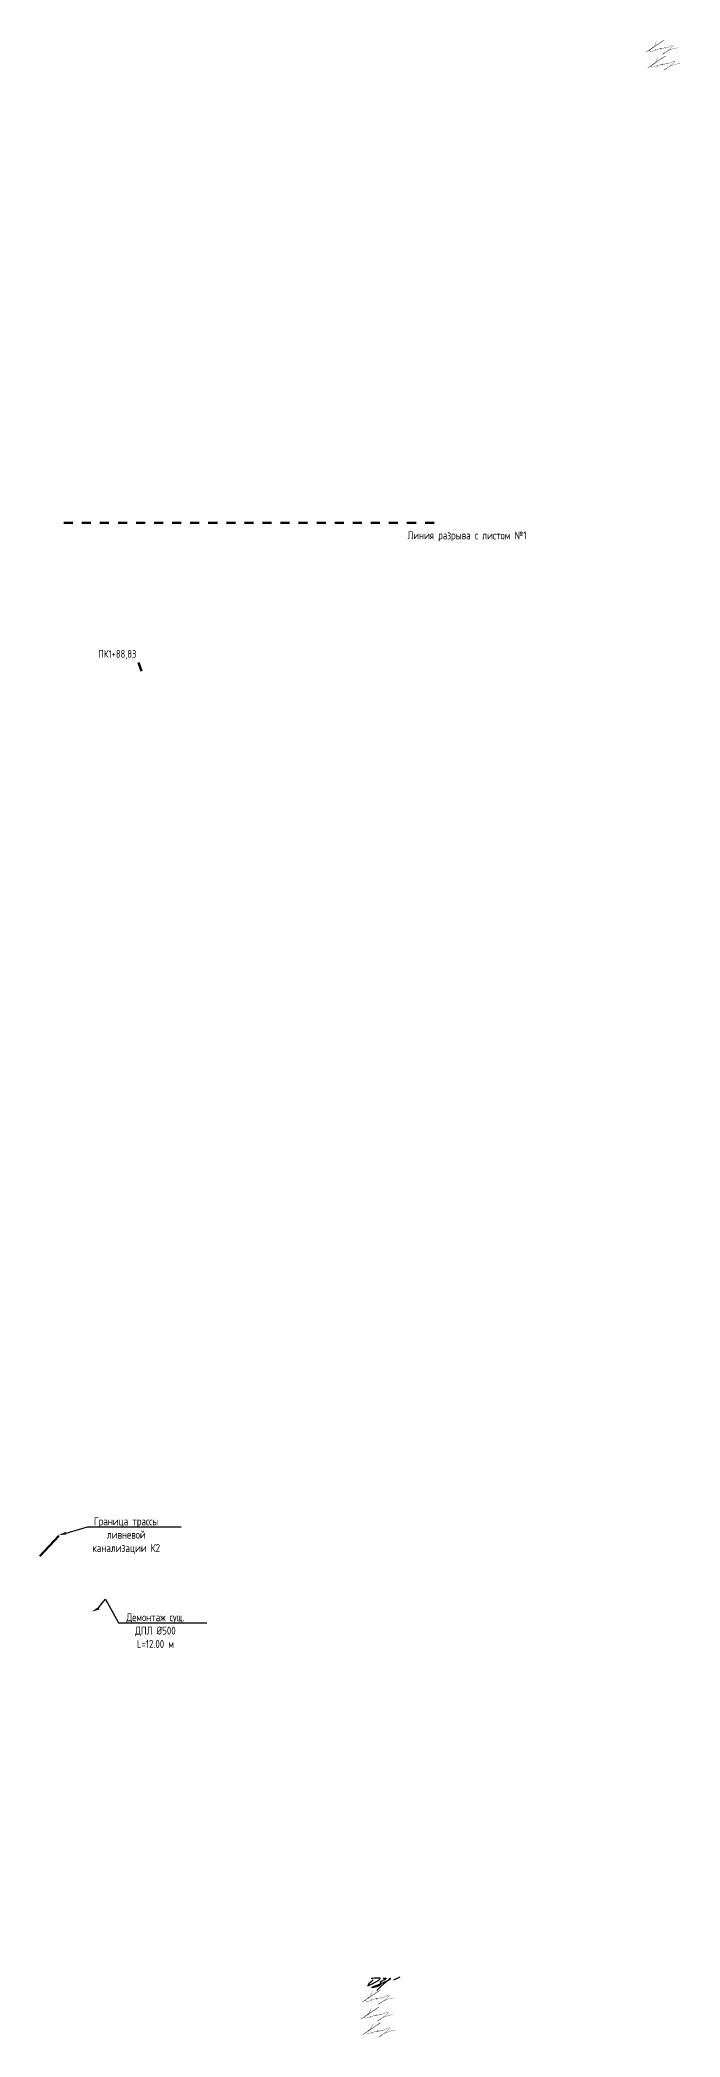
# Model space of a CAD drawing. Header units: millimetres. Extents: x 23457745 to 25202521, y 22218467 to 22861220.
# Drawn here: x 23871024 to 23971061, y 22226291 to 22538302 of the extents above; entities that cross this region are included whole.
import ezdxf
from ezdxf import colors
from ezdxf.entities.mleader import LeaderData, LeaderLine
from ezdxf.math import Vec2, Vec3

# ---------------------------------------------------------------- set-up
doc = ezdxf.new("R2010")
doc.units = ezdxf.units.MM
doc.linetypes.add('Штриховая', pattern=[2822.222232818605, 1411.1111164093, -1411.111116409305])
doc.layers.add('Выноски', color=7, linetype='Continuous')
doc.layers.add('Пикеты', color=1, linetype='Continuous', lineweight=60)
doc.layers.add('подпись', color=7, linetype='Continuous', lineweight=25)
doc.styles.add('GOST 2.304', font='GOST_type.ttf')

# ---------------------------------------------------------------- blocks, each defined once
blk = doc.blocks.new('Косов')
at = {"layer": 'подпись', "color": 5, "lineweight": 30, "const_width": 0.07513148009015776}
blk.add_lwpolyline([(0, 0), (-0.07328898886044044, -0.1937150149605031), (-0.1397563794203052, -0.3641328199355485), (-0.2004995418305953, -0.5143439100787646), (-0.2566158462445856, -0.6474387805438937), (-0.3092026628130498, -0.7665079264847918), (-0.3593573616903996, -0.8746418430550875), (-0.4081773130269539, -0.9749310254086367), (-0.4567598869757603, -1.070465968698954), (-0.506434094245833, -1.16395799083557), (-0.5594555077707355, -1.256601700749684), (-0.6183113410436363, -1.349212530128284), (-0.6854888075556573, -1.442605910658244), (-0.7634751207976933, -1.537597274026666), (-0.8547574942615483, -1.63500205192031), (-0.961823141439254, -1.735635676026163), (-1.087159275821705, -1.840313578031214), (-1.232196190668674, -1.949572188416596), (-1.394136498312946, -2.06283193284105), (-1.569125890850955, -2.179234235757235), (-1.753310060384592, -2.297920521618266), (-1.942834699013019, -2.418032214876803), (-2.133845498833807, -2.538710739985959), (-2.322488151948392, -2.659097521398508), (-2.504908350455707, -2.778333983567336), (-2.674847880744665, -2.893545159917949), (-2.816432906361342, -2.993790519765867), (-2.91138568514566, -3.066113141399114), (-2.941428474932991, -3.097556103105944), (-2.888283533561207, -3.075162483174381), (-2.733673118867273, -2.98597535989245), (-2.459319488689516, -2.817037811548403), (-2.046944900863537, -2.555392916430264), (-1.490260853404379, -2.19603471256903), (-0.8309358050285027, -1.765761076967124), (-0.1226274546318109, -1.29932084636971), (0.5810064988913837, -0.8314628575220695), (1.226308356647905, -0.3969359471695952), (1.75962041974276, -0.03048895205745339), (2.127284989280724, 0.2331292910689626), (2.275644366369534, 0.3591699454646005), (2.169348876885579, 0.3239603392578374), (1.846280945803073, 0.14813246007202), (1.362631022866253, -0.1366055395955073), (0.7745895578216277, -0.4985455072475133), (0.1383470004134324, -0.9059792903869948), (-0.4899061996122782, -1.327198736516607), (-1.053979592510814, -1.730495693139119), (-1.497682728534755, -2.084162007757413), (-1.778595489148529, -2.363301329384626), (-1.909379080644158, -2.570264513074903), (-1.916465040521189, -2.714214215392758), (-1.826284906282808, -2.804313092902703), (-1.665270215426744, -2.849723802169251), (-1.459852505455046, -2.859608999757029), (-1.236463313868398, -2.843131342230322), (-1.021534178167485, -2.80945348615387), (-0.8365743664082856, -2.76655938966951), (-0.683404068875916, -2.71771821722939), (-0.5589212064107869, -2.665020434862754), (-0.4600236998535365, -2.610556508599416), (-0.3836094700441208, -2.556416904468506), (-0.3265764378231779, -2.504692088499723), (-0.2858225240324828, -2.457472526722427), (-0.2582456495113092, -2.416848685166201), (-0.2409497057733461, -2.384538506196805), (-0.2318624670194822, -2.360769837525936), (-0.2291176781220656, -2.345398003201581), (-0.2308490839552633, -2.338278327271723), (-0.2351904293911957, -2.339266133784463), (-0.2402754593051668, -2.348216746787671), (-0.2442379185692971, -2.364985490329559), (-0.2452115520557072, -2.389427688457886), (-0.2418676145284735, -2.420898252668849), (-0.2350274003013055, -2.456750444249906), (-0.2260497135798687, -2.493837111936728), (-0.2162933585684641, -2.529011104464871), (-0.2071171394713929, -2.559125270569893), (-0.1998798604931835, -2.581032458987465), (-0.1959403258383645, -2.59158551845303), (-0.1966573397105549, -2.587637297702145), (-0.2029241089587686, -2.567317067644581), (-0.2137714510074602, -2.533859787885831), (-0.2277645859251152, -2.491776840205716), (-0.2434687337783998, -2.445579606383944), (-0.2594491146376185, -2.399779468200109), (-0.2742709485696651, -2.35888780743403), (-0.2864994556423426, -2.327416005865416), (-0.2946998559259555, -2.309875445273974), (-0.2969990816911832, -2.309120716355551), (-0.2897709140379447, -2.321379245470894), (-0.2689508462667618, -2.341221667896889), (-0.230474371680657, -2.363218618910537), (-0.170276983580834, -2.381940733788497), (-0.08429417527122496, -2.391958647807883), (0.03153855994764854, -2.387842996245467), (0.1812857287720817, -2.364164414378251), (0.3660650047072522, -2.317628573146862), (0.5752067284893201, -2.253481286147348), (0.7950944076617361, -2.179103402639726), (1.012111549766132, -2.101875771883556), (1.21264166234937, -2.029179243138856), (1.383068252950125, -1.968394665665528), (1.509774829115486, -1.926902888723248), (1.579144898385721, -1.912084761572032), (1.583010662750439, -1.928610911074429), (1.534999101974563, -1.970311074503684), (1.454185890268946, -2.028304766736028), (1.359646701844667, -2.093711502647466), (1.270457210912127, -2.157650797114229), (1.205693091681951, -2.211242165012209), (1.184430018363628, -2.24560512121775), (1.225743665168466, -2.251859180606857), (1.342211195730442, -2.224131152077007), (1.520415731369667, -2.168577020612133), (1.740441882831419, -2.094360065217074), (1.982374260862116, -2.010643564897123), (2.226297476203854, -1.926590798657458), (2.452296139603732, -1.851365045503144), (2.640454861804301, -1.794129584439474), (2.770858253551296, -1.764047694471515), (2.830399574328794, -1.767019887128185), (2.833206678580609, -1.795895604034172), (2.800216069490489, -1.840261519337673), (2.752364250240362, -1.889704307187117), (2.71058772401534, -1.933810641730702), (2.695822993998718, -1.962167197116855), (2.729006563373787, -1.964360647494004), (2.831074935323613, -1.929977667010348), (3.015668041441813, -1.852548153736848), (3.267239526957837, -1.74137490143471), (3.562946465513505, -1.609703927787791), (3.879945930748363, -1.470781250479604), (4.195394996301729, -1.337852887194117), (4.486450735814742, -1.224164855614958), (4.730270222926492, -1.142963173425983), (4.904010531278118, -1.107493858310818), (4.990464882817378, -1.127502892461166), (4.994971092719879, -1.198736116099781), (4.928503124469444, -1.313439333957149), (4.802034941550573, -1.463858350763871), (4.62654050744527, -1.642238971250549), (4.412993785638037, -1.840827000147783), (4.172368739612693, -2.051868242186174), (3.915639332853516, -2.267608502096323), (3.65274303159913, -2.481060775397168), (3.38947131310988, -2.688306820762477), (3.130579157403645, -2.886195587654242), (2.880821544496484, -3.071576025534455), (2.644953454405822, -3.241297083865334), (2.4277298671484, -3.392207712108757), (2.233905762739596, -3.521156859727057), (2.06823612119706, -3.624993476182112), (1.935649452800817, -3.700824862479521), (1.841768388879245, -3.746791725798175), (1.792389091022187, -3.761293124860572), (1.79330772082335, -3.742728118389095), (1.850320439871666, -3.68949576510613), (1.969223409760616, -3.599995123734175), (2.155812792080724, -3.472625252995613), (2.415884748423196, -3.305785211612829), (2.752626198529015, -3.100845159682081), (3.158787094745776, -2.871059662794551), (3.624508147569486, -2.632654387915295), (4.139930067496607, -2.401855002009484), (4.695193565022691, -2.194887172042286), (5.280439350646247, -2.02797656497853), (5.885808134861236, -1.917348847783387), (6.50144062816571, -1.879229687421912)], dxfattribs=at)
blk = doc.blocks.new('Драничников')
at = {"layer": 'подпись', "color": 5, "lineweight": 30}
for points in [[(1.856487378461338, 1.954604087917232), (0.9443946431343875, 1.144106291818275), (0.3477724536323876, 0.5765809232253787), (0.01854924306553585, 0.216034698386693), (-0.09134655545642545, 0.0264743335503681), (-0.02998650882352649, -0.02809345503533223), (0.1545578160740888, 0.01633804887757151), (0.4142148523466176, 0.1237755615372862), (0.700913033103916, 0.2582257991919619), (0.974858494128398, 0.389834351016475), (1.22936818189396, 0.513302297891812), (1.466036745546944, 0.6294695936257995), (1.686458834233576, 0.7391761920262638), (1.892229097100312, 0.8432620469010885), (2.084942183293379, 0.9425671120578727), (2.266192741959344, 1.037931341304443), (2.437575422244208, 1.130194688448626), (2.600457517376867, 1.220055009849432), (2.755296896913933, 1.307641772071349), (2.902324074494459, 1.392942344229994), (3.041769563757157, 1.475944095441037), (3.173863878341308, 1.556634394820094), (3.298837531886079, 1.635000611482894), (3.416921038029955, 1.711030114545053), (3.528344910412102, 1.784710273122357), (3.633220458700748, 1.85597556450233), (3.731182176680591, 1.924548898659907), (3.821745354165728, 1.990100293742103), (3.904425280969804, 2.052299767895875), (3.978737246906803, 2.110817339268351), (4.044196541790825, 2.165323026006149), (4.100318455435854, 2.21548684625634), (4.146618277655421, 2.260978818165938), (4.182906808328426, 2.30161237304759), (4.210176887591729, 2.337774594877317), (4.229716865646424, 2.36999598079683), (4.242815092694059, 2.398807027947953), (4.250759918935955, 2.424738233472397), (4.254839694573775, 2.448320094511985), (4.256342769808839, 2.470083108208257), (4.256557494842355, 2.490557771703209), (4.256446974604387, 2.510157746458503), (4.255673332939637, 2.52882935121562), (4.253573448419957, 2.546402069036333), (4.249484199618905, 2.562705382982074), (4.242742465109131, 2.577568776114504), (4.232685123463284, 2.590821731495225), (4.218649053254353, 2.602293732185672), (4.199971133054987, 2.611814261247559), (4.175789305009857, 2.619285429327306), (4.144445765551154, 2.624899857410867), (4.104083774682408, 2.628922794069183), (4.052846592407832, 2.631619487873138), (3.988877478731069, 2.633255187393559), (3.910319693655879, 2.634095141201385), (3.815316497186359, 2.634404597867331), (3.702011149326154, 2.634448805962506), (3.566908052837789, 2.634126718412176), (3.399956181517496, 2.631872105559751), (3.189465651920159, 2.625752442103021), (2.923746580600778, 2.613835202739949), (2.591109084114009, 2.59418786216844), (2.17986327901508, 2.564877895086454), (1.678319281858307, 2.523972776191727), (1.07478720919903, 2.469539980182219)], [(5.304213564505403, 2.566545171817666), (5.525989789249252, 2.566507279164739), (5.707012465710477, 2.566242030593799), (5.851999229185139, 2.565522070187114), (5.965667714969754, 2.56412004202673), (6.052735558360496, 2.561808590194858), (6.117920394653879, 2.558360358773427), (6.165939859146079, 2.553547991844653), (6.201511587133609, 2.547144133490519), (6.228727985138221, 2.53896879360957), (6.24918054458567, 2.529031445364922), (6.26383552812672, 2.517388927735908), (6.273659198412361, 2.504098079702317), (6.279617818093811, 2.489215740243424), (6.282677649822176, 2.472798748338732), (6.283804956248332, 2.454903942967746), (6.283966000023725, 2.435588163109799), (6.283261828222408, 2.414671418663431), (6.278332625613416, 2.391026403202318), (6.26495336138953, 2.363288981219), (6.238899004743075, 2.33009501720619), (6.195944524866036, 2.290080375656601), (6.13186489095142, 2.241880921062716), (6.042435072191438, 2.184132517917192), (5.923430037778417, 2.11547103071274), (5.772778322682825, 2.035290177001627), (5.597022724986346, 1.946015086574505), (5.40485960854835, 1.85082874228226), (5.204985337228436, 1.752914126975099), (5.006096274885749, 1.655454223503966), (4.81688878538057, 1.561632014718953), (4.646059232571361, 1.474630483471003), (4.50230398031897, 1.397632612610266), (4.392159511261866, 1.333022481553826), (4.313522783159442, 1.279988555983721), (4.262130872551779, 1.236920398147845), (4.233720855978277, 1.202207570294661), (4.224029809977878, 1.17423963467246), (4.228794811090438, 1.151406153529251), (4.243752935855241, 1.132096689113666), (4.2646412608118, 1.1147008036736), (4.287841037600515, 1.097772260953604), (4.312310218264088, 1.080521630683165), (4.337650929946108, 1.062323684088312), (4.363465299790619, 1.042553192394621), (4.389355454940983, 1.020584926828008), (4.414923522540903, 0.9957936586141045), (4.439771629734309, 0.9675541589788281), (4.463501903664564, 0.9352411991479244), (4.485609108958897, 0.8983937518434573), (4.50515856017671, 0.8572075957724223), (4.5211082093615, 0.81204271113819), (4.532416008555742, 0.7632590781441877), (4.538039909802592, 0.7112166769936721), (4.536937865144864, 0.6562754878900705), (4.528067826625829, 0.5987954910364692), (4.510387746288529, 0.5391366666364092), (4.482947150086829, 0.4776558371721649), (4.445161859621066, 0.4146971942416258), (4.396539270402286, 0.3506017717214718), (4.336586777941534, 0.2857106034887238), (4.264811777750197, 0.2203647234203459), (4.180721665339775, 0.1549051653927904), (4.083823836221086, 0.08967296328324892), (3.973625685905517, 0.02500915096851486), (3.850127214393183, -0.03873892223265329), (3.715298839638763, -0.1011986452323299), (3.571603584086688, -0.1619910915006813), (3.42150447018048, -0.220737334508101), (3.267464520363887, -0.2770584477246416), (3.111946757081114, -0.3305755046202989), (2.957414202775794, -0.3809095786655234), (2.806329879892132, -0.4276817433304245), (2.660825250159974, -0.470582541948886), (2.521705532455371, -0.509580397310117), (2.389444384940703, -0.5447132020672143), (2.264515465778231, -0.5760188488730478), (2.14739243312988, -0.6035352303804871), (2.038548945158595, -0.6273002392427998), (1.938458660025958, -0.6473517681127419), (1.847595235894914, -0.6637277096434104), (1.76627444487292, -0.6764975336984662), (1.694180514852519, -0.6858570189852458), (1.630839787671107, -0.6920335214214219), (1.575778605166306, -0.6952543969249518), (1.52852330917608, -0.6957470014137357), (1.488600241537824, -0.6937386908056169), (1.455535744089389, -0.6894568210186094), (1.428856158668509, -0.6831287479704429), (1.408122562044696, -0.6749565658105325), (1.393034970715689, -0.6650413216135007), (1.383328136109867, -0.6534588006851436), (1.378736809656857, -0.6402847883314848), (1.378995742785492, -0.6255950698584911), (1.383839686925171, -0.6094654305723566), (1.393003393504841, -0.5919716557787069), (1.406221613953676, -0.5731895307836226), (1.424056422623948, -0.5529169614379157), (1.45037918556261, -0.529840335771496), (1.489888591739145, -0.5023681623591187), (1.547283330123378, -0.4689089497754821), (1.62726208968536, -0.4278712065953414), (1.734523559394802, -0.377663441393338), (1.873766428221643, -0.3166941627443975), (2.049689385135366, -0.2433718792230479), (2.26488491914472, -0.1568061134842651), (2.513520719411076, -0.05891044450368099), (2.787658275134618, 0.04770053466285162), (3.079359075515981, 0.1604122309597074), (3.38068460975478, 0.2766100513307492), (3.683696367051084, 0.3936794027205792), (3.980455836605529, 0.5090056920730603), (4.263024507617843, 0.6199743263326241), (4.5251090419722, 0.724501209585128), (4.766996792286704, 0.8226242344834986), (4.99062028386345, 0.914911790822714), (5.197912042004873, 1.00193226839724), (5.390804592012614, 1.084254057001999), (5.571230459189451, 1.16244554643157), (5.741122168837023, 1.237075126480875), (5.902412246257427, 1.308711186944436), (6.05675217957662, 1.377865278637728), (6.204669308215216, 1.444821596457928), (6.346409934417807, 1.509807496323162), (6.482220360428528, 1.573050334151048), (6.61234688849197, 1.634777465859713), (6.737035820852157, 1.695216247367), (6.856533459753791, 1.754594034590809), (6.971086107441351, 1.813138183448928), (7.08082638820008, 1.870975002784689), (7.185432214479761, 1.927826613142884), (7.284467820770828, 1.983314087993733), (7.377497441564174, 2.037058500807404), (7.464085311350459, 2.088680925054064), (7.543795664620461, 2.13780243420382), (7.616192735864956, 2.184044101726897), (7.68084075957438, 2.227027001093518), (7.737357651497859, 2.266441675637566), (7.785576052418378, 2.302256548148193), (7.825382284376474, 2.334509511278725), (7.856662669413595, 2.363238457681689), (7.879303529570734, 2.388481280010183), (7.893191186888771, 2.410275870917417), (7.898211963409153, 2.42866012305609), (7.894252181172305, 2.443671929079471), (7.881291314991586, 2.455199189888845), (7.85968145076788, 2.462529839380466), (7.829867827173189, 2.464801819698891), (7.792295682880308, 2.461153072988736), (7.747410256561921, 2.450721541394671), (7.695656786890481, 2.432645167061423), (7.637480512538446, 2.406061892133607), (7.573326672178382, 2.370109658755837), (7.496093551097147, 2.317453080854989), (7.368491621038743, 2.214863459486196), (7.145684400361802, 2.022638767487081), (6.782835407424159, 1.701076977695152), (6.235108160584218, 1.210476062947862), (5.457666178200952, 0.5111339960826058), (4.405672978632197, -0.4366512500631075), (3.034292080235446, -1.672581702652224)], [(8.980710327489533, 1.965112983677784), (11.17302765845113, 3.080672687485674)]]:
    blk.add_lwpolyline(points, dxfattribs=at)

msp = doc.modelspace()

# ---------------------------------------------------------------- linework, layer by layer
at = {"color": 1, "linetype": 'Штриховая', "lineweight": 50}
msp.add_line((23874760.5979506, 22462878.66190441, 115163), (23932634.26917553, 22462878.66190441, 115163), dxfattribs=at)
at = {"layer": 'Пикеты', "color": 240, "lineweight": 70, "true_color": 0xed1f24}
for p, q in [((23886911.28797756, 22439692.71165935), (23886412.88015776, 22441056.10684036)), ((23871023.57382905, 22301403.20780346, -126680), (23873999.58371421, 22304582.62223595, -126680))]:
    msp.add_line(p, q, dxfattribs=at)

# ---------------------------------------------------------------- block references
at = {"color": 1, "xscale": 532.4000000000002, "yscale": 532.4000000000002, "zscale": 532.4000000000002}
for p in [(23967341.39983842, 22538059.50772387), (23967579.17784119, 22535588.33772278), (23922811.68155572, 22230792.02763468), (23922954.34835738, 22233405.3237954), (23923049.45955849, 22228320.85763359)]:
    msp.add_blockref('Косов', p, dxfattribs=at)
at = {"layer": 'подпись', "color": 1, "ltscale": 100, "xscale": 448, "yscale": 448, "zscale": 448}
msp.add_blockref('Драничников', (23922290.16999327, 22234331.63872495), dxfattribs=at)

# ---------------------------------------------------------------- texts
at = {"insert": (23928452.57834651, 22461544.26513815), "char_height": 1250, "attachment_point": 1, "rotation": 359.898904846727, "style": 'GOST 2.304'}
msp.add_mtext_dynamic_manual_height_columns('Линия разрыва с листом №1', width=25694.82587944716, gutter_width=12.5, heights=[0], dxfattribs=at)
at = {"layer": 'Пикеты', "style": 'GOST 2.304'}
msp.add_text('ПК1+88,83', height=1200, dxfattribs=at).set_placement((23880152.29189745, 22441781.82344895, -228747))

# ---------------------------------------------------------------- leaders
at = {"layer": 'Выноски', "color": 0, "lineweight": -2}
ml = msp.add_multileader_mtext('Standard', dxfattribs=at)
ml.set_content('{\\C0;Граница трассы\\Pливневой\\Pканализации К2}', color=5, style='GOST 2.304')
ml.set_leader_properties(lineweight=-3)
ml.build(insert=Vec2(0, 0))
ml.multileader.update_dxf_attribs({"text_left_attachment_type": 6, "text_right_attachment_type": 6, "dogleg_length": 1, "arrow_head_size": 1250, "scale": 500})
ctx = ml.context
ctx.base_point, ctx.scale, ctx.char_height, ctx.arrow_head_size, ctx.landing_gap_size, ctx.plane_origin = Vec3(23878574.28743549, 22305991.26174452, -126680), 500, 1250, 1250, 900, Vec3(23881441.76179134, 22301335.09461801, -126680)
ctx.left_attachment, ctx.right_attachment, ctx.text_align_type = 6, 6, 1
notes = []
notes.append((ctx, [(0, (1, 1, 0), (23878474.43966982, 22305991.26174452, -126680), (1, 0), 99.84776566922665, [(1, [(23873897.06758337, 22304678.57984866, -126680)], 0, [])])]))
ctx.mtext.insert, ctx.mtext.alignment, ctx.mtext.flow_direction = Vec3(23884508.68700661, 22307491.26174452, -126680), 2, 5
ml = msp.add_multileader_mtext('Standard', dxfattribs=at)
ml.set_content('{\\C0;Демонтаж сущ.\\PДПЛ %%C500\\PL=12.00 м}', color=5, style='GOST 2.304')
ml.set_leader_properties(lineweight=-3)
ml.build(insert=Vec2(0, 0))
ml.multileader.update_dxf_attribs({"text_left_attachment_type": 6, "text_right_attachment_type": 6, "dogleg_length": 1, "arrow_head_size": 1250, "scale": 500})
ctx = ml.context
ctx.base_point, ctx.scale, ctx.char_height, ctx.arrow_head_size, ctx.landing_gap_size, ctx.plane_origin = Vec3(23883400.93806782, 22290999.95803557, 105124), 500, 1250, 1250, 900, Vec3(23867412.34370083, 22268160.25199727, 105124)
ctx.left_attachment, ctx.right_attachment, ctx.text_align_type = 6, 6, 1
notes.append((ctx, [(0, (1, 1, 0), (23883301.09030215, 22290999.95803557, 105124), (1, 0), 99.84776566922665, [(4, [(23879092.45877051, 22292745.70122909, 105124), (23880084.35825612, 22293206.34242953, 105124), (23880640.11391279, 22293964.46504626, 105124), (23881262.11479431, 22294682.65692444, 105124)], 0, [])])]))
ctx.mtext.insert, ctx.mtext.alignment, ctx.mtext.flow_direction = Vec3(23889067.2890328, 22292499.95803557, 105124), 2, 5
for ctx, leaders in notes:
    for number, flags, end, landing, length, lines in leaders:
        leader = LeaderData()
        leader.index, (leader.has_last_leader_line, leader.has_dogleg_vector, leader.attachment_direction) = number, flags
        leader.last_leader_point, leader.dogleg_vector, leader.dogleg_length = Vec3(end), Vec3(landing), length
        for number, points, colour, breaks in lines:
            line = LeaderLine()
            line.index, line.vertices, line.color, line.breaks = number, Vec3.list(points), colors.encode_raw_color(colour), breaks
            leader.lines.append(line)
        ctx.leaders.append(leader)

doc.saveas('drawing.dxf')
